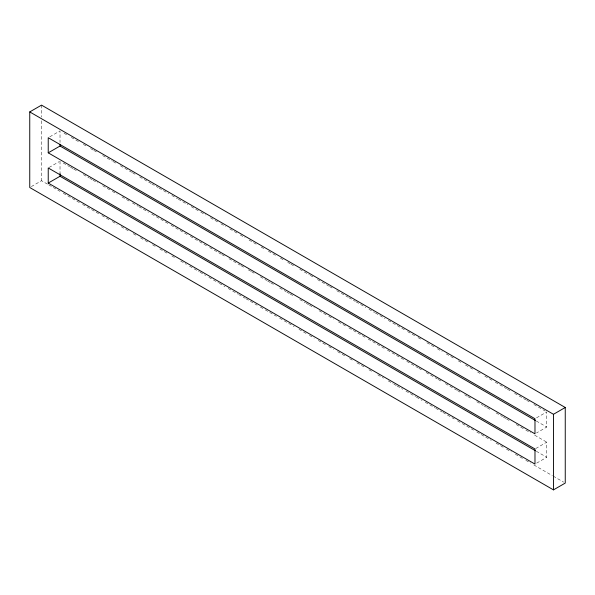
<?xml version="1.0" encoding="UTF-8"?>
<svg xmlns="http://www.w3.org/2000/svg" width="595" height="595" viewBox="0 0 595 595"><rect width="100%" height="100%" fill="white"/><g stroke="black" fill="none" stroke-linecap="round" stroke-linejoin="round"><path stroke-width="0.45" stroke-dasharray="2.98 2.23" d="M49.809 136.805L60.021 130.907L60.021 142.473M49.021 167.5L59.232 161.602M31.319 186.607L41.531 180.709L47.972 184.428M536.556 417.824L546.768 411.933L546.768 427.046L536.556 432.944M535.768 448.518L546.768 442.167L546.768 457.287L536.556 463.185M64.037 133.235L67.257 135.087M71.281 137.415L78.525 141.595M83.352 144.377L86.565 146.236M90.589 148.564L93.006 149.955M93.809 150.416L97.833 152.744M102.66 155.526L112.314 161.104M113.117 161.565L117.141 163.893M120.361 165.745L131.621 172.252M132.425 172.714L136.448 175.034M139.669 176.894L150.929 183.401M151.732 183.862L158.173 187.581M158.977 188.042L168.63 193.62M171.851 195.472L177.481 198.73M178.284 199.191L187.938 204.762M191.159 206.621L200.009 211.731M200.812 212.199L205.639 214.981M210.466 217.77L217.711 221.95M220.924 223.809L225.75 226.598M229.774 228.919L237.018 233.099M240.239 234.958L245.066 237.747M249.082 240.068L256.326 244.248M261.153 247.037L264.373 248.896M268.397 251.216L275.634 255.396M280.461 258.185L283.681 260.037M287.705 262.365L290.115 263.756M290.918 264.225L294.942 266.545M299.768 269.327L309.422 274.905M310.233 275.366L314.257 277.694M317.47 279.546L328.738 286.054M329.541 286.515L333.564 288.843M336.777 290.695L348.045 297.203M348.849 297.664L355.282 301.382M356.093 301.844L365.747 307.422M368.959 309.281L374.597 312.531M375.4 312.992L385.054 318.57M388.275 320.422L404.362 329.712M407.582 331.571L414.819 335.751M418.04 337.61L422.063 339.931M426.89 342.72L434.127 346.9M437.347 348.759L442.174 351.548M446.198 353.869L453.442 358.049M458.269 360.838L461.482 362.697M465.506 365.018L472.75 369.197M477.577 371.987L480.79 373.846M484.813 376.166L492.058 380.346M495.278 382.206L506.538 388.706M507.342 389.175L511.365 391.495M514.586 393.355L525.846 399.855M526.649 400.316L530.673 402.644M533.894 404.496L545.154 411.004M536.303 421.015L546.768 427.046M63.234 163.008L69.675 166.719M70.478 167.188L72.888 168.578M73.698 169.047L77.714 171.367M83.352 174.618L88.982 177.868M89.785 178.336L92.203 179.727M93.006 180.188L97.833 182.977M102.66 185.766L111.51 190.876M112.314 191.337L117.141 194.126M121.968 196.915L129.212 201.095M132.425 202.954L138.055 206.205M138.866 206.666L148.519 212.244M151.732 214.103L167.827 223.393M171.048 225.245L187.135 234.534M190.355 236.393L206.443 245.683M209.663 247.542L220.924 254.05M221.734 254.511L225.75 256.832M228.971 258.691L240.239 265.192M241.042 265.66L244.255 267.519M248.279 269.84L250.696 271.231M251.499 271.699L255.523 274.02M260.35 276.809L266.783 280.52M267.586 280.989L270.004 282.38M270.807 282.848L274.83 285.169M279.657 287.958L286.091 291.669M286.902 292.138L289.311 293.528M290.115 293.997L294.138 296.317M299.768 299.568L305.406 302.818M306.209 303.286L308.619 304.677M309.422 305.138L314.257 307.927M319.084 310.716L327.927 315.826M328.738 316.287L333.564 319.076M338.391 321.865L345.628 326.045M348.849 327.904L364.936 337.194M368.156 339.053L384.251 348.343M387.464 350.195L403.559 359.484M406.779 361.344L418.04 367.851M418.843 368.312L422.866 370.633M426.087 372.492L437.347 379M438.151 379.461L442.174 381.782M445.395 383.641L456.655 390.141M457.458 390.61L460.679 392.469M464.702 394.79L467.12 396.181M467.923 396.649L471.947 398.97M476.774 401.759L483.207 405.47M484.01 405.939L486.427 407.33M487.231 407.798L491.254 410.119M496.081 412.908L502.515 416.619M503.318 417.088L505.735 418.478M506.538 418.947L510.562 421.267M516.192 424.518L525.043 429.627M525.846 430.088L530.673 432.877M534.697 435.198L546.768 442.167M536.303 451.248L546.768 457.287M48.775 184.889L60.035 191.397M63.256 193.256L79.343 202.545M82.564 204.397L98.651 213.687M101.871 215.546L109.108 219.726M112.329 221.585L117.156 224.375M121.179 226.695L128.416 230.875M133.243 233.664L136.463 235.516M140.487 237.844L147.724 242.024M152.551 244.805L155.771 246.665M159.795 248.985L167.031 253.165M171.858 255.954L175.079 257.813M180.709 261.064L186.339 264.314M189.56 266.173L199.213 271.744M200.017 272.213L205.647 275.463M208.867 277.322L218.521 282.893M219.324 283.361L224.955 286.612M228.175 288.471L237.829 294.042M238.632 294.503L245.066 298.221M245.869 298.683L257.137 305.19M260.35 307.042L264.373 309.37M265.177 309.831L276.444 316.332M279.657 318.191L294.138 326.551M298.965 329.34L306.209 333.52M309.422 335.379L314.249 338.168M318.273 340.489L325.517 344.669M328.73 346.528L333.557 349.31M337.581 351.638L344.825 355.817M349.652 358.599L352.865 360.458M356.888 362.779L364.133 366.959M368.959 369.748L372.173 371.607M377.803 374.857L383.44 378.108M388.267 380.897L393.094 383.686M393.897 384.147L396.307 385.538M397.11 386.006L402.748 389.256M405.961 391.116L415.615 396.687M416.418 397.155L422.056 400.405M425.269 402.257L434.923 407.835M435.726 408.296L442.167 412.015M442.97 412.476L454.23 418.984M457.451 420.836L461.475 423.164M462.278 423.625L473.538 430.126M476.759 431.985L491.239 440.345M496.066 443.134L503.303 447.314M506.524 449.173L511.35 451.955M515.374 454.282L522.611 458.462M525.831 460.322L530.658 463.103M533.879 464.963L552.376 475.643M553.186 476.112L563.644 482.151M60.021 161.148L60.021 173.599M41.531 105.122L41.531 117.103M41.531 120.792L41.531 180.709"/><path stroke-width="0.89" d="M29.75 111.919L41.531 105.122L565.25 407.486L565.25 483.081L553.469 489.878L29.75 187.514L29.75 111.919L553.469 414.291L565.25 407.486M48.232 152.833L534.979 433.852L534.979 418.731L48.232 137.713L48.232 152.833L60.021 146.028L535.5 420.546M48.232 183.067L534.979 464.093L534.979 448.972L48.232 167.954L48.232 183.067L60.021 176.269L535.5 450.787M553.469 414.291L553.469 489.878M60.021 144.25L60.021 146.028M60.021 173.599L60.021 176.269"/></g></svg>
